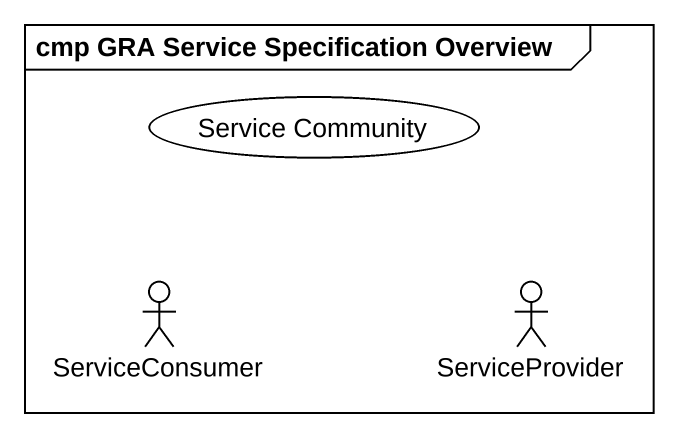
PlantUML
@startuml
mainframe cmp GRA Service Specification Overview
usecase "Service Community" as Service_Community
actor ServiceConsumer
actor ServiceProvider
@enduml
